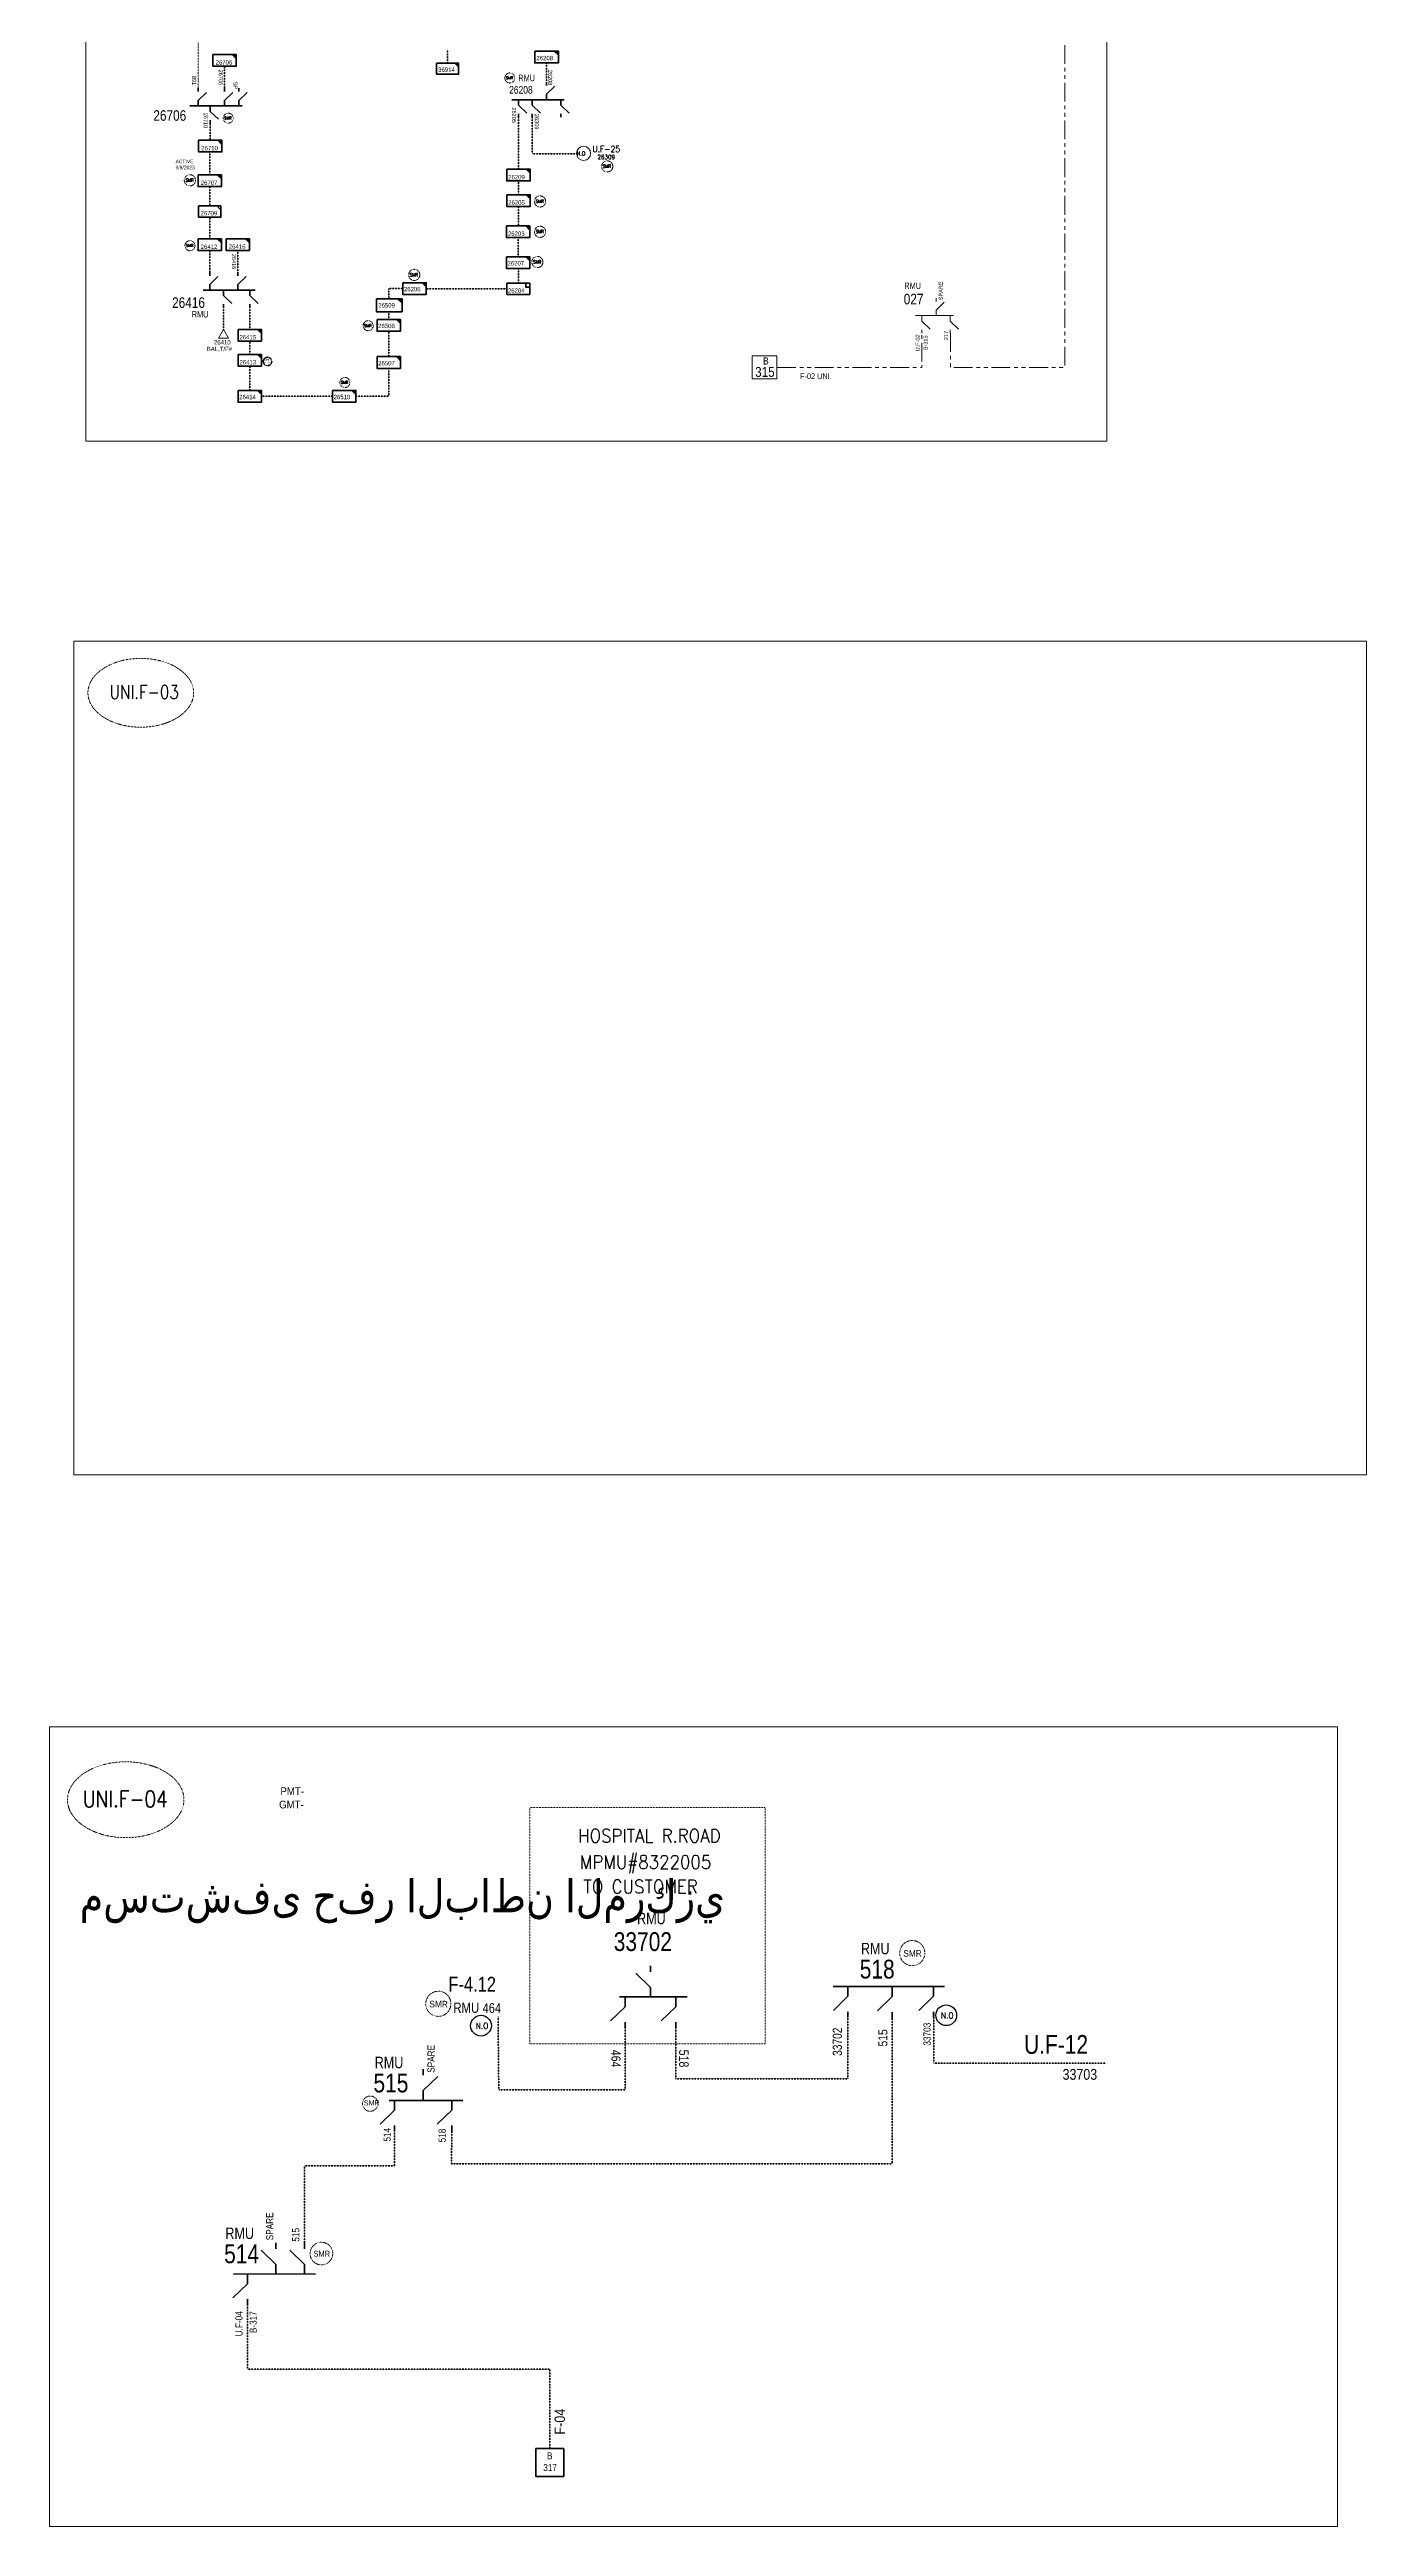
# Model space of a CAD drawing. Header units: metres. Extents: x 65984 to 144644, y -19036 to 23726.
# Drawn here: x 82099 to 83587, y 11936 to 14734 of the extents above; entities that cross this region are included whole.
import ezdxf
from ezdxf.enums import TextEntityAlignment as Align

# ---------------------------------------------------------------- set-up
doc = ezdxf.new("R2010")
doc.units = ezdxf.units.M
doc.header["$MEASUREMENT"] = 0
for name, pattern in [('( Phantom )', [2.5, 1.25, -0.25, 0.25, -0.25, 0.25, -0.25]), ('DGN Style 2', [0.023128, 0, -0.023128]), ('DGN Style 3', [0.013877, 0, -0.013877])]:
    doc.linetypes.add(name, pattern=pattern)
doc.layers.get('0').update_dxf_attribs({"color": 95, "lineweight": 40})
for name, color, linetype, lineweight in [('d_eos', 111, 'Continuous', 40), ('d_eos no', 121, 'Continuous', 40), ('d_switch', 95, 'Continuous', 40), ('d_tf', 1, 'Continuous', 40), ('d_tf no', 6, 'Continuous', 40), ('d_ug cable', 95, 'Continuous', 40), ('d_unit sub', 7, 'Continuous', 40), ('d_village name', 7, 'Continuous', 40), ('FDR  4  08', 74, 'Continuous', 40), ('fedr no', 95, 'Continuous', 40), ('GRID STATION  04', 7, 'Continuous', 40), ('O H MAIN FEEDER', 4, 'Continuous', 100), ('SW N O', 114, 'Continuous', 30)]:
    doc.layers.add(name, color=color, linetype=linetype, lineweight=lineweight)
doc.styles.add('NASKHF', font='naskhf.shx', dxfattribs={"height": 8})
doc.styles.get("Standard").update_dxf_attribs({"font": 'txt.shx'})
doc.styles.add('Style-Arial', font='arial.ttf')
doc.styles.add('Style-ENGINEERING', font='ENGINEERING.shx')
doc.styles.add('Style-msdefault', font='msdefault.shx')
doc.styles.add('Style-STANDARD', font='STANDARD.shx')

# ---------------------------------------------------------------- blocks, each defined once
blk = doc.blocks.new('*U1027')
at = {"layer": 'd_eos', "color": 7, "linetype": 'Continuous', "lineweight": 13, "ltscale": 0.849632}
for p, q in [((14, 0), (-18.3, 0)), ((-12.9, 12.1), (-12.9, 14.9)), ((-12.9, 4.7), (-5.9, 11.5)), ((-12.9, 0), (-12.9, 4.7)), ((-0.8, 0), (-0.8, -4.6)), ((11.3, 12.1), (11.3, 14.9)), ((11.3, 4.7), (18.3, 11.5)), ((11.3, 0), (11.3, 4.7)), ((-0.8, -4.6), (6.2, -11.4)), ((-0.8, -12.1), (-0.8, -14.9))]:
    blk.add_line(p, q, dxfattribs=at)
blk = doc.blocks.new('*U846')
at = {"layer": 'd_eos', "color": 7, "linetype": 'Continuous', "lineweight": 211, "ltscale": 0.638341}
for p, q in [((-12.9, 12.1), (-12.9, 14.9)), ((11.3, 12.1), (11.3, 14.9)), ((14, 0), (-18.3, 0)), ((-12.9, 4.7), (-5.9, 11.5)), ((-12.9, 0), (-12.9, 4.7)), ((-0.8, 0), (-0.8, -4.6)), ((11.3, 4.7), (18.3, 11.5)), ((11.3, 0), (11.3, 4.7)), ((-0.8, -4.6), (6.2, -11.4)), ((-0.8, -12.1), (-0.8, -14.9))]:
    blk.add_line(p, q, dxfattribs=at)
blk = doc.blocks.new('SS')
at = {"color": 0, "linetype": 'ByBlock', "lineweight": -2, "flags": 128}
blk.add_lwpolyline([(6.95, 4.25), (10.45, 4.25), (10.45, 0.75)], close=True, dxfattribs=at)
at = {"color": 0, "linetype": 'ByBlock', "lineweight": -2, "extrusion": (0, 0, -1)}
blk.add_solid([(-6.95, 4.25), (-10.45, 4.25), (-10.45, 0.75)], dxfattribs=at)
at = {"color": 0, "linetype": 'ByBlock', "lineweight": -2}
blk.add_3dface([(-9.55, 4.25), (10.45, 4.25), (10.45, -5.75), (-9.55, -5.75)], dxfattribs=at)
blk = doc.blocks.new('TF_8')
at = {"color": 0, "linetype": 'ByBlock', "lineweight": -2}
blk.add_line((6.3, 4.95), (9.9, 1.35), dxfattribs=at)
blk.add_3dface([(-10.1, 4.95), (9.9, 4.95), (9.9, -5.05), (-10.1, -5.05)], dxfattribs=at)
blk = doc.blocks.new('TF3_6')
at = {"layer": 'd_unit sub', "color": 251, "linetype": 'Continuous', "lineweight": 40}
for p, q in [((11.3, 9), (18.3, 9)), ((18.3, 9), (18.3, 2))]:
    blk.add_line(p, q, dxfattribs=at)
at = {"layer": 'd_unit sub', "color": 251, "linetype": 'Continuous', "lineweight": 40, "flags": 128}
blk.add_lwpolyline([(-21.7, 9), (18.3, 9), (18.3, -11), (-21.7, -11)], close=True, dxfattribs=at)
blk.add_lwpolyline([(18.3, 2), (11.3, 2), (11.3, 9)], dxfattribs=at)
blk = doc.blocks.new('TRA1_1418')
at = {"layer": 'd_tf', "color": 251, "linetype": 'Continuous', "lineweight": 0, "ltscale": 0.000568021, "flags": 128}
blk.add_lwpolyline([(10, -17.1), (0, -0.1), (-10, -17.1)], close=True, dxfattribs=at)
blk = doc.blocks.new('TRA1_1417')
at = {"layer": 'd_tf', "color": 251, "linetype": 'Continuous', "lineweight": 0, "ltscale": 0.000568021, "xscale": 1.000046566207833, "yscale": 1.000046566207833, "zscale": 1.000046566207833, "rotation": 180}
blk.add_blockref('TRA1_1418', (0, 0), dxfattribs=at)
blk = doc.blocks.new('*U3575')
at = {"layer": 'SW N O', "color": 3}
blk.add_circle((0, 0), 16.8, dxfattribs=at)
at = {"layer": 'SW N O', "color": 3, "style": 'Style-STANDARD'}
blk.add_text('N.O', height=9.6, dxfattribs=at).set_placement((1.7, -0.2), align=Align.MIDDLE_CENTER)
blk = doc.blocks.new('*U3831')
at = {"color": 2, "linetype": 'DGN Style 3'}
blk.add_circle((0, 0), 40.1, dxfattribs=at)
at = {"color": 1, "style": 'Style-ENGINEERING', "width": 1.09375}
blk.add_text('SMR', height=20, dxfattribs=at).set_placement((30, 7), align=Align.RIGHT)
at = {"color": 7, "true_color": 0xffffff, "insert": (-35, -5), "char_height": 5.83, "width": 324.55, "attachment_point": 1}
blk.add_mtext('\\fCalibri|b0|i0|c178178|p39;ACTIVE 26.09.2023\\P', dxfattribs=at)
blk = doc.blocks.new('*U3933')
at = {"layer": 'SW N O', "color": 3, "lineweight": 13}
blk.add_circle((0, 0), 16.8, dxfattribs=at)
at = {"layer": 'SW N O', "color": 3, "lineweight": 13, "style": 'Style-STANDARD'}
blk.add_text('N.O ', height=9.6, dxfattribs=at).set_placement((-3, -0.2), align=Align.MIDDLE_CENTER)

msp = doc.modelspace()

# ---------------------------------------------------------------- linework, layer by layer
at = {"layer": 'd_eos', "color": 2, "linetype": 'Continuous', "lineweight": 211, "ltscale": 0.849632}
for p, q in [((82660.8, 14693.8), (82660.8, 14697.5)), ((82316.7, 14670.7), (82257.8, 14670.7)), ((82267.3, 14686.8), (82267.3, 14690.6)), ((82267.3, 14676.9), (82276.6, 14686)), ((82267.3, 14670.7), (82267.3, 14676.9)), ((82280.8, 14670.7), (82280.8, 14664.5)), ((82296.9, 14686.8), (82296.9, 14690.6)), ((82296.9, 14676.9), (82306.3, 14686)), ((82296.9, 14670.7), (82296.9, 14676.9)), ((82313.1, 14686.8), (82313.1, 14690.6)), ((82313.1, 14676.9), (82322.4, 14686)), ((82313.1, 14670.7), (82313.1, 14676.9)), ((82680.5, 14677.7), (82621.7, 14677.7)), ((82629.1, 14677.7), (82629.1, 14671.5)), ((82629.1, 14671.5), (82638.4, 14662.4)), ((82644.6, 14677.7), (82644.6, 14671.5)), ((82644.6, 14671.5), (82653.9, 14662.4)), ((82660.8, 14683.9), (82670.1, 14692.9)), ((82660.8, 14677.7), (82660.8, 14683.9)), ((82676.9, 14677.7), (82676.9, 14671.5)), ((82676.9, 14671.5), (82686.3, 14662.4)), ((82280.8, 14664.5), (82290.1, 14655.5)), ((82280.8, 14654.6), (82280.8, 14650.9)), ((82629.1, 14661.6), (82629.1, 14657.8)), ((82644.6, 14661.6), (82644.6, 14657.8)), ((82676.9, 14661.6), (82676.9, 14657.8))]:
    msp.add_line(p, q, dxfattribs=at)
at = {"layer": 'd_eos', "color": 7, "linetype": 'Continuous', "lineweight": 211, "ltscale": 0.849632}
for p, q in [((82280.2, 14478.6), (82280.2, 14482.4)), ((82280.2, 14468.7), (82289.5, 14477.8)), ((82311.9, 14478.6), (82311.9, 14482.4)), ((82311.9, 14468.7), (82321.2, 14477.8)), ((82331.6, 14462.5), (82272.8, 14462.5)), ((82280.2, 14462.5), (82280.2, 14468.7)), ((82295.7, 14462.6), (82295.7, 14456.4)), ((82295.7, 14456.4), (82305.1, 14447.3)), ((82295.7, 14446.5), (82295.7, 14442.7)), ((82311.9, 14462.5), (82311.9, 14468.7)), ((82325.4, 14462.6), (82325.4, 14456.4)), ((82325.4, 14456.4), (82334.8, 14447.3)), ((82325.4, 14446.5), (82325.4, 14442.7))]:
    msp.add_line(p, q, dxfattribs=at)
at = {"layer": 'd_eos', "color": 2, "linetype": 'Continuous', "lineweight": 211, "ltscale": 1.505175}
for p, q in [((82984.4, 12545.7), (83110.5, 12545.7)), ((83001.3, 12545.7), (83001.3, 12534.7)), ((83051.1, 12545.2), (83051.1, 12534.2)), ((83097.8, 12545.7), (83097.8, 12534.7)), ((83001.3, 12534.7), (82984.8, 12518.7)), ((83051.1, 12534.2), (83034.6, 12518.2)), ((83097.8, 12534.7), (83081.3, 12518.7)), ((82521.2, 12428), (82537.8, 12444)), ((82521.2, 12417), (82521.2, 12428)), ((82521.3, 12445.6), (82521.3, 12452.2)), ((82489.1, 12406.1), (82472.6, 12390.1)), ((82482.9, 12417), (82566.3, 12417)), ((82489.1, 12417.1), (82489.1, 12406.1)), ((82553.6, 12406.1), (82537.1, 12390.1)), ((82553.6, 12417), (82553.6, 12406.1)), ((82489.1, 12388.5), (82489.1, 12381.9)), ((82553.6, 12388.5), (82553.6, 12381.9)), ((82354.8, 12231.7), (82338.3, 12247.7)), ((82354.8, 12249.3), (82354.8, 12255.9)), ((82354.8, 12220.8), (82354.8, 12231.7)), ((82387.1, 12231.7), (82370.6, 12247.7)), ((82387.1, 12249.3), (82387.1, 12255.9)), ((82387.1, 12220.8), (82387.1, 12231.7)), ((82322.7, 12209.8), (82306.2, 12193.8)), ((82307.1, 12220.8), (82399.8, 12220.7)), ((82322.7, 12220.8), (82322.7, 12209.8)), ((82322.7, 12192.2), (82322.7, 12185.6))]:
    msp.add_line(p, q, dxfattribs=at)
at = {"layer": 'd_eos', "color": 7, "linetype": 'Continuous', "lineweight": 211, "ltscale": 1.505175}
for p, q in [((83001.3, 12517.2), (83001.3, 12510.5)), ((83051.1, 12516.6), (83051.1, 12510)), ((83097.8, 12517.2), (83097.8, 12510.5))]:
    msp.add_line(p, q, dxfattribs=at)
at = {"layer": 'd_ug cable', "color": 251, "linetype": 'DGN Style 3', "lineweight": 100}
for p, q in [((82296.9, 14690.6), (82296.9, 14715.5)), ((82280.8, 14650.9), (82280.8, 14631.9)), ((82311.9, 14482.4), (82311.9, 14507.4)), ((82295.7, 14442.7), (82295.7, 14418)), ((82325.4, 14442.7), (82325.4, 14418.1)), ((82325.4, 14404.8), (82325.4, 14389.9))]:
    msp.add_line(p, q, dxfattribs=at)
at = {"layer": 'd_ug cable', "color": 251, "linetype": 'DGN Style 3', "lineweight": 13, "flags": 128}
msp.add_lwpolyline([(82415.9, 14850.5), (82267.3, 14850.5), (82267.3, 14690.6)], dxfattribs=at)
at = {"layer": 'd_ug cable', "color": 251, "linetype": '( Phantom )', "lineweight": 13, "ltscale": 17.040617, "flags": 128}
for points in [[(83117, 14413.9), (83117, 14375.1), (83246.4, 14375.1), (83246.4, 14857.1), (83207.9, 14857.1)], [(82921.2, 14374.9), (82921.2, 14374.9), (83084.7, 14374.9), (83084.7, 14413.9)]]:
    msp.add_lwpolyline(points, dxfattribs=at)
at = {"layer": 'd_ug cable', "color": 251, "linetype": 'DGN Style 3', "lineweight": 100, "flags": 128}
for points in [[(82548.9, 14734.4), (82548.9, 14719.1), (82548.9, 14719.1)], [(82660.8, 14697.5), (82660.8, 14719.2)], [(82629.1, 14657.8), (82629.1, 14599.1)], [(82644.6, 14657.8), (82644.6, 14616.5)], [(82280.2, 14618.6), (82280.2, 14592.8)], [(82644.7, 14616.5), (82693.8, 14616.5)], [(82629.1, 14585.8), (82629.1, 14570.3)], [(82280.2, 14579.5), (82280.2, 14557.6)], [(82629.1, 14557.1), (82629.1, 14535.1)], [(82280.2, 14544.9), (82280.2, 14520.4)], [(82280.2, 14507.2), (82280.2, 14482.4)], [(82628.6, 14521.8), (82628.6, 14500.2)], [(82629.1, 14487), (82629.1, 14470.6)], [(82482.6, 14452.7), (82482.6, 14464.3), (82498.4, 14464.3)], [(82615.9, 14464.1), (82615.9, 14464.1), (82524.9, 14463.9)], [(82482.6, 14429.3), (82482.6, 14438.2)], [(82482.6, 14387.4), (82482.6, 14416.1)], [(82325.6, 14376.7), (82325.6, 14349.1)], [(82445.4, 14342.5), (82482.6, 14342.5), (82482.6, 14374.1)], [(82419, 14342.5), (82338.7, 14342.5)]]:
    msp.add_lwpolyline(points, dxfattribs=at)
at = {"layer": 'd_ug cable', "color": 234, "linetype": 'DGN Style 3', "lineweight": 100, "flags": 128}
for points in [[(82605.9, 12511.4), (82606.8, 12428.8), (82749.5, 12428.8), (82749.5, 12501.2)], [(82806.8, 12498.6), (82806.8, 12441.4), (83001.3, 12441.4), (83001.3, 12513.8)], [(83098.3, 12516.1), (83098.3, 12458.9), (83292.8, 12458.9), (83292.8, 12458.9)], [(82553.6, 12381.9), (82553.5, 12345.3), (83051.1, 12345.3), (83051.1, 12510)], [(82387.1, 12255.9), (82387.1, 12343.1), (82489.1, 12343.1), (82489.1, 12381.9)], [(82664.3, 12023.5), (82664.3, 12113.2), (82322.7, 12113.2), (82322.7, 12185.6)]]:
    msp.add_lwpolyline(points, dxfattribs=at)
at = {"layer": 'd_ug cable', "color": 2, "linetype": 'DGN Style 3', "lineweight": 13}
for centre, radius in [((82619.2, 14702.2), 5.68), ((82301.1, 14656.8), 5.68), ((82257.8, 14586.6), 6.32), ((82729.3, 14602.3), 6.32), ((82653.4, 14562.7), 6.32), ((82653.4, 14528.4), 6.32), ((82257.9, 14512.7), 5.68), ((82650.4, 14494.2), 6.32), ((82511.3, 14479.7), 6.32), ((82459.2, 14422.3), 5.68), ((82432.9, 14358.1), 5.68), ((83073.9, 12583.4), 14.2), ((82538.5, 12526.1), 14.2), ((82406.4, 12243.9), 12.8)]:
    msp.add_circle(centre, radius, dxfattribs=at)
at = {"layer": 'd_ug cable', "color": 1, "linetype": 'DGN Style 3', "lineweight": 13}
msp.add_circle((82461.5, 12413.3), 8.62, dxfattribs=at)
at = {"layer": 'FDR  4  08', "linetype": 'DGN Style 2', "lineweight": 13, "flags": 128}
msp.add_lwpolyline([(82641.7, 12747.8), (82907.6, 12747.8), (82907.6, 12480.7), (82641.7, 12480.7)], close=True, dxfattribs=at)
at = {"layer": 'fedr no', "color": 82, "linetype": 'DGN Style 3', "lineweight": 13, "true_color": 0x1dc70e}
for centre, major_axis in [((82202.3, 14007.5), (59.7, 0)), ((82185.3, 12756.7), (65.8, 0))]:
    msp.add_ellipse(centre, major_axis=major_axis, ratio=0.651175, dxfattribs=at)
at = {"layer": 'GRID STATION  04', "color": 7, "linetype": 'Continuous', "lineweight": 13, "ltscale": 0.642531, "flags": 128}
msp.add_lwpolyline([(82893.2, 14362.3), (82893.2, 14388.1), (82921.1, 14388.1), (82921.1, 14362.3)], close=True, dxfattribs=at)
at = {"layer": 'GRID STATION  04', "color": 218, "linetype": 'Continuous', "lineweight": 70, "ltscale": 1.138283, "flags": 128}
msp.add_lwpolyline([(82648.5, 12023.5), (82648.5, 11992), (82680.1, 11992), (82680.1, 12023.5)], close=True, dxfattribs=at)
at = {"layer": 'O H MAIN FEEDER', "color": 140, "lineweight": 13, "ltscale": 0.498271, "flags": 128}
for points in [[(82140.2, 15097.9), (83293.8, 15097.9), (83293.8, 14291.9), (82140.2, 14291.9)], [(82099.2, 12839.2), (83554.3, 12839.2), (83554.3, 11935.5), (82099.2, 11935.5)]]:
    msp.add_lwpolyline(points, close=True, dxfattribs=at)
at = {"layer": 'O H MAIN FEEDER', "color": 140, "linetype": 'Continuous', "lineweight": 13, "flags": 128}
msp.add_lwpolyline([(82126.6, 14066), (83587.1, 14066), (83587.1, 13123.9), (82126.6, 13123.9)], close=True, dxfattribs=at)

# ---------------------------------------------------------------- block references
at = {"color": 1, "xscale": 0.12, "yscale": 0.12, "zscale": 0.12}
msp.add_blockref('*U3831', (82345.5, 14381.9), dxfattribs=at)
at = {"layer": 'd_eos', "color": 7, "linetype": 'Continuous', "lineweight": 13, "ltscale": 0.849632, "extrusion": (0, 0, -1), "xscale": 1.331, "yscale": 1.331, "zscale": 1.331, "rotation": 180.0000000000001}
msp.add_blockref('*U1027', (-83101.9, 14433.7), dxfattribs=at)
at = {"layer": 'd_eos', "color": 7, "linetype": 'Continuous', "lineweight": 211, "ltscale": 1.505175, "xscale": 2.357947691000002, "yscale": 2.357947691000002, "zscale": 2.357947691000002, "rotation": 180}
msp.add_blockref('*U846', (82776.3, 12533.8), dxfattribs=at)
at = {"layer": 'd_tf', "color": 251, "linetype": 'Continuous', "lineweight": 0, "ltscale": 0.000568021, "xscale": 0.5680205769198966, "yscale": 0.5680205769198966, "zscale": 0.5680205769198966, "rotation": 180}
msp.add_blockref('TRA1_1417', (82295.7, 14418), dxfattribs=at)
at = {"layer": 'd_unit sub', "color": 251, "linetype": 'Continuous', "lineweight": 40}
for name, p, xscale, yscale, zscale in [('SS', (82296.4, 14723.1), 1.322854319628192, 1.322854319628192, 0.6614271598140962), ('SS', (82548.3, 14713.8), 1.247377842021872, 1.247377842021872, 0.6236889210109361), ('SS', (82280.2, 14626.2), 1.322854319628192, 1.322854319628192, 0.6614271598140962), ('SS', (82628.5, 14593.5), 1.322854319628192, 1.322854319628192, 0.6614271598140962), ('TF_8', (82280.3, 14551.4), 1.270459560102176, 1.270459560102176, 0.5680205769198965), ('SS', (82311.3, 14515), 1.322854319628192, 1.322854319628192, 0.6614271598140962), ('SS', (82482.4, 14446.5), 1.452842207273343, 1.452842207273343, 0.6614271598140962), ('SS', (82324.8, 14412.5), 1.322854319628192, 1.322854319628192, 0.6614271598140962), ('SS', (82481.9, 14381.7), 1.322854319628192, 1.322854319628192, 0.6614271598140962), ('SS', (82324.8, 14343.5), 1.322854319628192, 1.322854319628192, 0.6614271598140962)]:
    msp.add_blockref(name, p, dxfattribs=dict(at, xscale=xscale, yscale=yscale, zscale=zscale))
for name, p, xscale, yscale, zscale, rotation in [('SS', (82660.2, 14726.9), 1.338984015453937, 1.338984015453937, 0.6694920077269687, 0.00822881187067246), ('TF3_6', (82630, 14464.7), 0.64748387648852, 0.64748387648852, 0.64748387648852, 359.9997)]:
    msp.add_blockref(name, p, dxfattribs=dict(at, xscale=xscale, yscale=yscale, zscale=zscale, rotation=rotation))
at = {"layer": 'd_unit sub', "color": 2, "linetype": 'Continuous', "lineweight": 40, "xscale": 1.322854319628192, "yscale": 1.322854319628192, "zscale": 0.6614271598140962}
for p in [(82279.6, 14587.1), (82628.5, 14564.7), (82628, 14529.4), (82279.6, 14514.8), (82628, 14494.6), (82511, 14465.3), (82481.9, 14423.7), (82324.8, 14384.3), (82431.6, 14343.5)]:
    msp.add_blockref('SS', p, dxfattribs=at)
at = {"layer": 'SW N O', "color": 3, "lineweight": 13, "xscale": 0.47559059244299, "yscale": 0.47559059244299, "zscale": 0.47559059244299}
msp.add_blockref('*U3933', (82702.6, 14617), dxfattribs=at)
at = {"layer": 'SW N O', "color": 3, "xscale": 0.6957583602439734, "yscale": 0.6957583602439734, "zscale": 0.6957583602439734}
for p in [(82586.7, 12501.4), (83112.3, 12513.1)]:
    msp.add_blockref('*U3575', p, dxfattribs=at)

# ---------------------------------------------------------------- texts
at = {"layer": 'd_eos no', "color": 2, "linetype": 'Continuous', "lineweight": 53, "style": 'Style-msdefault', "width": 0.818182}
for height, p in [(7.32, (82628.9, 14705.9)), (12.97, (83016, 12595)), (12.97, (82466.6, 12466.3)), (12.97, (82297.9, 12273.3))]:
    msp.add_text('RMU', height=height, dxfattribs=at).set_placement(p, align=Align.TOP_LEFT)
at = {"layer": 'd_eos no', "color": 7, "linetype": 'Continuous', "lineweight": 13, "style": 'Style-msdefault'}
for s, height, width, p in [('RMU', 7.32, 0.818182, (83065, 14463.8)), ('027', 11.98, 0.833333, (83064.3, 14446.4))]:
    msp.add_text(s, height=height, dxfattribs=dict(at, width=width)).set_placement(p)
at = {"layer": 'd_eos no', "color": 7, "linetype": 'Continuous', "lineweight": 53, "style": 'Style-msdefault', "width": 0.818182}
for height, p in [(7.32, (82259.9, 14438.9)), (12.97, (82763, 12629))]:
    msp.add_text('RMU', height=height, dxfattribs=at).set_placement(p, align=Align.TOP_LEFT)
at = {"layer": 'd_eos no', "color": 7, "linetype": 'Continuous', "lineweight": 13, "style": 'Style-Arial', "width": 0.88}
for s, p in [('PMT-', (82360.1, 12770.8)), ('GMT-', (82358.6, 12755.7))]:
    msp.add_text(s, height=8.84, dxfattribs=at).set_placement(p, align=Align.TOP_LEFT)
at = {"layer": 'd_eos no', "color": 2, "linetype": 'Continuous', "lineweight": 13, "style": 'Style-Arial', "width": 0.88}
msp.add_text('مستشفى حفر الباطن المركزي ', height=37.078, dxfattribs=at).set_placement((82133.3, 12666.6), align=Align.TOP_LEFT)
at = {"layer": 'd_eos no', "color": 7, "linetype": 'Continuous', "lineweight": 140, "style": 'Style-msdefault', "width": 0.833333}
msp.add_text('33702', height=21.22, dxfattribs=at).set_placement((82736.7, 12607), align=Align.TOP_LEFT)
at = {"layer": 'd_eos no', "color": 2, "linetype": 'Continuous', "lineweight": 140, "style": 'Style-msdefault', "width": 0.833333}
for s, p in [('518', (83014.6, 12575.9)), ('U.F-12', (83200.3, 12490.8)), ('515', (82465.2, 12447.2)), ('514', (82296.5, 12254.2))]:
    msp.add_text(s, height=21.22, dxfattribs=at).set_placement(p, align=Align.TOP_LEFT)
at = {"layer": 'd_eos no', "color": 55, "linetype": 'Continuous', "lineweight": 140, "ltscale": 0.857126, "style": 'Style-msdefault', "width": 0.833333}
msp.add_text('F-4.12', height=16.67, dxfattribs=at).set_placement((82549.9, 12556.6), align=Align.TOP_LEFT)
at = {"layer": 'd_eos no', "color": 2, "linetype": 'Continuous', "lineweight": 53, "ltscale": 0.9, "style": 'Style-msdefault', "width": 0.818182}
msp.add_text('RMU', height=11.67, dxfattribs=at).set_placement((82555.5, 12527.5), align=Align.TOP_LEFT)
at = {"layer": 'd_eos no', "color": 7, "linetype": 'Continuous', "lineweight": 140, "ltscale": 0.609744, "style": 'Style-msdefault', "width": 0.833333}
msp.add_text('33702', height=10.3, rotation=90, dxfattribs=at).set_placement((82984.1, 12467.3), align=Align.TOP_LEFT)
at = {"layer": 'd_eos no', "color": 2, "linetype": 'Continuous', "lineweight": 140, "attachment_point": 1, "style": 'NASKHF'}
for s, insert, char_height in [('\\Fmsdefault;\\H1x;\\W0.833333;26706\\P', (82216.5, 14665.8), 11.979), ('\\Fmsdefault;\\H1x;\\W0.833333;26208\\P', (82618.5, 14693.1), 8.573)]:
    msp.add_mtext(s, dxfattribs=dict(at, insert=insert, char_height=char_height))
at = {"layer": 'd_eos no', "color": 7, "linetype": 'Continuous', "lineweight": 140, "insert": (82237.7, 14454.4), "char_height": 11.979, "attachment_point": 1, "style": 'NASKHF'}
msp.add_mtext('\\Fmsdefault;\\H1x;\\W0.833333;26416', dxfattribs=at)
at = {"layer": 'd_eos no', "color": 7, "linetype": 'Continuous', "lineweight": 140, "ltscale": 0.638182, "insert": (82821.3, 12474.3), "char_height": 10.765, "width": 14.525, "attachment_point": 1, "rotation": 270, "style": 'NASKHF'}
msp.add_mtext('\\Fmsdefault;\\H1x;\\W0.833333;518', dxfattribs=at)
at = {"layer": 'd_switch', "color": 7, "linetype": 'Continuous', "lineweight": 30, "style": 'Style-ENGINEERING', "width": 0.857143}
for s, height, rotation, p in [('SP', 4.57, 270, (82311.5, 14689.8)), ('514', 8.09, 90, (82476.6, 12385.9)), ('518', 8.09, 89.9925, (82538.7, 12385)), ('U.F-04', 8.09, 89.9925, (82309.2, 12178.7)), ('B-317', 8.09, 89.9925, (82325.2, 12178.7))]:
    msp.add_text(s, height=height, rotation=rotation, dxfattribs=at).set_placement(p, align=Align.TOP_RIGHT)
for s, height, rotation, p in [('26205', 4.57, 270.0082, (82626.3, 14668.9)), ('26309', 4.57, 270, (82652, 14661.5)), ('33703', 8.09, 90, (83086.6, 12478.9)), ('SPARE', 8.09, 90, (82343.9, 12258.9)), ('515', 8.09, 90, (82373.3, 12257.3))]:
    msp.add_text(s, height=height, rotation=rotation, dxfattribs=at).set_placement(p, align=Align.TOP_LEFT)
at = {"layer": 'd_switch', "color": 7, "linetype": 'Continuous', "lineweight": 13, "style": 'Style-ENGINEERING', "width": 0.857143}
for s, p in [('SPARE', (83103.9, 14472.3)), ('217', (83109.8, 14416.4))]:
    msp.add_text(s, height=4.57, rotation=90, dxfattribs=at).set_placement(p, align=Align.TOP_RIGHT)
for s, p in [('U.F-02', (83077.7, 14393.3)), ('B-315', (83086.7, 14394.6))]:
    msp.add_text(s, height=4.57, rotation=90.0075, dxfattribs=at).set_placement(p, align=Align.TOP_LEFT)
at = {"layer": 'd_switch', "color": 2, "linetype": 'Continuous', "lineweight": 13, "ltscale": 0.899974, "style": 'Style-ENGINEERING', "width": 0.857143}
msp.add_text('464', height=10.91, dxfattribs=at).set_placement((82588.5, 12526.8), align=Align.TOP_LEFT)
at = {"layer": 'd_switch', "color": 7, "linetype": 'Continuous', "lineweight": 30, "ltscale": 1.1355, "style": 'Style-ENGINEERING', "width": 0.857143}
msp.add_text('515', height=10.14, rotation=90, dxfattribs=at).set_placement((83035.7, 12477.9), align=Align.TOP_LEFT)
at = {"layer": 'd_switch', "color": 2, "linetype": 'Continuous', "lineweight": 30}
for s, height, style, width, p in [('SPARE', 8.09, 'Style-ENGINEERING', 0.857143, (82526.2, 12448.2)), ('F-04', 11.79, 'Style-msdefault', 0.9, (82669.8, 12039.4))]:
    msp.add_text(s, height=height, rotation=90, dxfattribs=dict(at, style=style, width=width)).set_placement(p, align=Align.TOP_LEFT)
at = {"layer": 'd_switch', "color": 7, "linetype": 'Continuous', "lineweight": 13, "ltscale": 0.9, "style": 'Style-ENGINEERING', "width": 0.857143}
msp.add_text('464', height=10.4, rotation=270, dxfattribs=at).set_placement((82744.4, 12474.1), align=Align.TOP_LEFT)
at = {"layer": 'd_switch', "color": 7, "linetype": 'Continuous', "lineweight": 30, "ltscale": 1.308923, "style": 'Style-ENGINEERING', "width": 0.857143}
msp.add_text('33703', height=12.24, dxfattribs=at).set_placement((83243.8, 12452.5), align=Align.TOP_LEFT)
at = {"layer": 'd_switch', "color": 7, "linetype": 'Continuous', "lineweight": 30, "char_height": 4.565, "style": 'NASKHF'}
for s, insert, attachment_point, rotation in [('\\FENGINEERING;\\H1x;\\W0.857143;891', (82264.9, 14694.2), 3, 270), ('\\FENGINEERING;\\H1x;\\W0.857143;26706\\P', (82295, 14694.2), 3, 270), ('\\FENGINEERING;\\H1x;\\W0.857143;26208\\P', (82667.1, 14711.4), 1, 269.9918), ('\\FENGINEERING;\\H1x;\\W0.857143;26710', (82278, 14645.5), 3, 270), ('\\FENGINEERING;\\H1x;\\W0.857143;26416', (82309.9, 14486.1), 3, 270)]:
    msp.add_mtext(s, dxfattribs=dict(at, insert=insert, attachment_point=attachment_point, rotation=rotation))
at = {"layer": 'd_switch', "color": 2, "linetype": 'Continuous', "lineweight": 13, "insert": (82983, 14368.6), "char_height": 6.655, "attachment_point": 3, "style": 'NASKHF'}
msp.add_mtext('\\Fmsdefault;\\H1x;\\W0.9;F-02 UNI.', dxfattribs=at)
at = {"layer": 'd_tf no', "color": 251, "linetype": 'Continuous', "lineweight": 40, "style": 'Style-msdefault', "width": 0.945946}
for s, p in [('26706', (82286.8, 14722.3)), ('36914', (82538.3, 14714.1)), ('26710', (82270.6, 14625.4)), ('26209', (82617.4, 14592.6)), ('26709', (82269.8, 14551.9)), ('26416', (82301.8, 14514.2)), ('26509', (82470.6, 14447.8)), ('26204', (82617.1, 14464.4)), ('26410', (82285, 14406)), ('26415', (82313.8, 14411.7)), ('26507', (82470.5, 14382.5)), ('26414', (82313.5, 14344.2))]:
    msp.add_text(s, height=4.92, dxfattribs=at).set_placement(p, align=Align.TOP_LEFT)
msp.add_text('26208', height=4.92, rotation=0.0082, dxfattribs=at).set_placement((82649.3, 14727.2), align=Align.TOP_LEFT)
at = {"layer": 'd_tf no', "color": 2, "linetype": 'Continuous', "lineweight": 40, "style": 'Style-msdefault', "width": 0.945946}
for s, p in [('26707', (82270.1, 14586.3)), ('26205', (82617.4, 14563.9)), ('26203', (82617.1, 14528.8)), ('26412', (82270.1, 14514)), ('26207', (82616.6, 14495.3)), ('26206', (82499.6, 14466.1)), ('26508', (82470.5, 14424.5)), ('26413', (82313.8, 14383.5)), ('26510', (82420.2, 14344.2))]:
    msp.add_text(s, height=4.92, dxfattribs=at).set_placement(p, align=Align.TOP_LEFT)
at = {"layer": 'd_tf no', "color": 7, "linetype": 'Continuous', "lineweight": 40, "style": 'Style-msdefault', "width": 0.945946}
msp.add_text('BAL,T/F#', height=4.92, dxfattribs=at).set_placement((82276.9, 14398.5), align=Align.TOP_LEFT)
at = {"layer": 'd_tf no', "color": 1, "linetype": 'Continuous', "lineweight": 40, "style": 'Style-msdefault', "width": 0.945946}
for height, p in [(7.43, (83063.8, 12586.8)), (7.43, (82528.4, 12529.5)), (6.69, (82397.4, 12247))]:
    msp.add_text('SMR', height=height, dxfattribs=at).set_placement(p, align=Align.TOP_LEFT)
at = {"layer": 'd_tf no', "color": 1, "linetype": 'Continuous', "lineweight": 40, "ltscale": 0.9, "char_height": 3.263, "width": 8.194, "attachment_point": 5, "line_spacing_factor": 1.2, "style": 'Style-STANDARD'}
for insert in [(82618.9, 14702.4), (82300.8, 14657), (82458.9, 14422.4), (82432.6, 14358.3)]:
    msp.add_mtext('\\H1x;\\W0.909091;SMR\\P', dxfattribs=dict(at, insert=insert))
at = {"layer": 'd_tf no', "color": 121, "linetype": 'Continuous', "lineweight": 40, "insert": (82241.6, 14609.9), "char_height": 4.057, "attachment_point": 1, "style": 'NASKHF'}
msp.add_mtext('\\Fmsdefault;\\H1x;\\W0.945946;ACTIVE\\P9/8/2023', dxfattribs=at)
at = {"layer": 'd_tf no', "color": 1, "linetype": 'Continuous', "lineweight": 40, "insert": (82257.5, 14586.8), "char_height": 3.626, "attachment_point": 5, "line_spacing_factor": 1.2, "style": 'Style-STANDARD'}
msp.add_mtext('\\H1x;\\W0.909091;SMR\\P', dxfattribs=at)
at = {"layer": 'd_tf no', "color": 1, "linetype": 'Continuous', "lineweight": 40, "char_height": 3.626, "width": 9.104, "attachment_point": 5, "line_spacing_factor": 1.2, "style": 'Style-STANDARD'}
for insert in [(82729, 14602.5), (82653, 14562.9), (82653, 14528.7), (82510.9, 14479.9), (82650.1, 14494.4)]:
    msp.add_mtext('\\H1x;\\W0.909091;SMR\\P', dxfattribs=dict(at, insert=insert))
at = {"layer": 'd_tf no', "color": 1, "linetype": 'Continuous', "lineweight": 40, "ltscale": 0.9, "insert": (82257.6, 14512.9), "char_height": 3.263, "attachment_point": 5, "line_spacing_factor": 1.2, "style": 'Style-STANDARD'}
msp.add_mtext('\\H1x;\\W0.909091;SMR\\P', dxfattribs=at)
at = {"layer": 'd_tf no', "color": 2, "lineweight": 13, "insert": (82454.3, 12417), "char_height": 5.707, "attachment_point": 1, "style": 'NASKHF'}
msp.add_mtext('\\Fmsdefault;\\H1x;\\W0.925;SMR\\P', dxfattribs=at)
at = {"layer": 'd_village name', "color": 7, "linetype": 'Continuous', "lineweight": 53, "style": 'Style-STANDARD'}
for s, p in [('HOSPITAL R.ROAD', (82776.9, 12716)), ('MPMU#8322005', (82772.6, 12686.3)), ('TO CUSTOMER ', (82771.7, 12658.5))]:
    msp.add_text(s, height=15.094, dxfattribs=at).set_placement(p, align=Align.MIDDLE_CENTER)
at = {"layer": 'fedr no', "color": 6, "linetype": 'Continuous', "lineweight": 13, "style": 'Style-STANDARD', "width": 0.909091}
for s, height, p in [('UNI.F-03', 15.11, (82206.2, 14008.4)), ('UNI.F-04', 18.51, (82184.8, 12757.5))]:
    msp.add_text(s, height=height, dxfattribs=at).set_placement(p, align=Align.MIDDLE_CENTER)
at = {"layer": 'fedr no', "color": 55, "linetype": 'Continuous', "lineweight": 40, "insert": (82728.2, 14622), "char_height": 6.92, "attachment_point": 5, "style": 'Style-STANDARD'}
msp.add_mtext('U.F-25', dxfattribs=at)
at = {"layer": 'fedr no', "color": 2, "linetype": 'Continuous', "lineweight": 40, "insert": (82728.2, 14612.9), "char_height": 5.06, "attachment_point": 5, "style": 'Style-STANDARD'}
msp.add_mtext('26309', dxfattribs=at)
at = {"layer": 'GRID STATION  04', "color": 7, "linetype": 'Continuous', "lineweight": 13, "style": 'Style-msdefault', "width": 0.888889}
for s, height, p in [('B', 8.12, (82905.3, 14386.5)), ('315', 11.1, (82896.4, 14375.6))]:
    msp.add_text(s, height=height, dxfattribs=at).set_placement(p, align=Align.TOP_LEFT)
at = {"layer": 'GRID STATION  04', "color": 218, "linetype": 'Continuous', "lineweight": 70, "style": 'Style-msdefault', "width": 0.888889}
for s, p in [('B', (82661.3, 12019.2)), ('317', (82657.1, 12006))]:
    msp.add_text(s, height=7.73, dxfattribs=at).set_placement(p, align=Align.TOP_LEFT)

doc.saveas('drawing.dxf')
